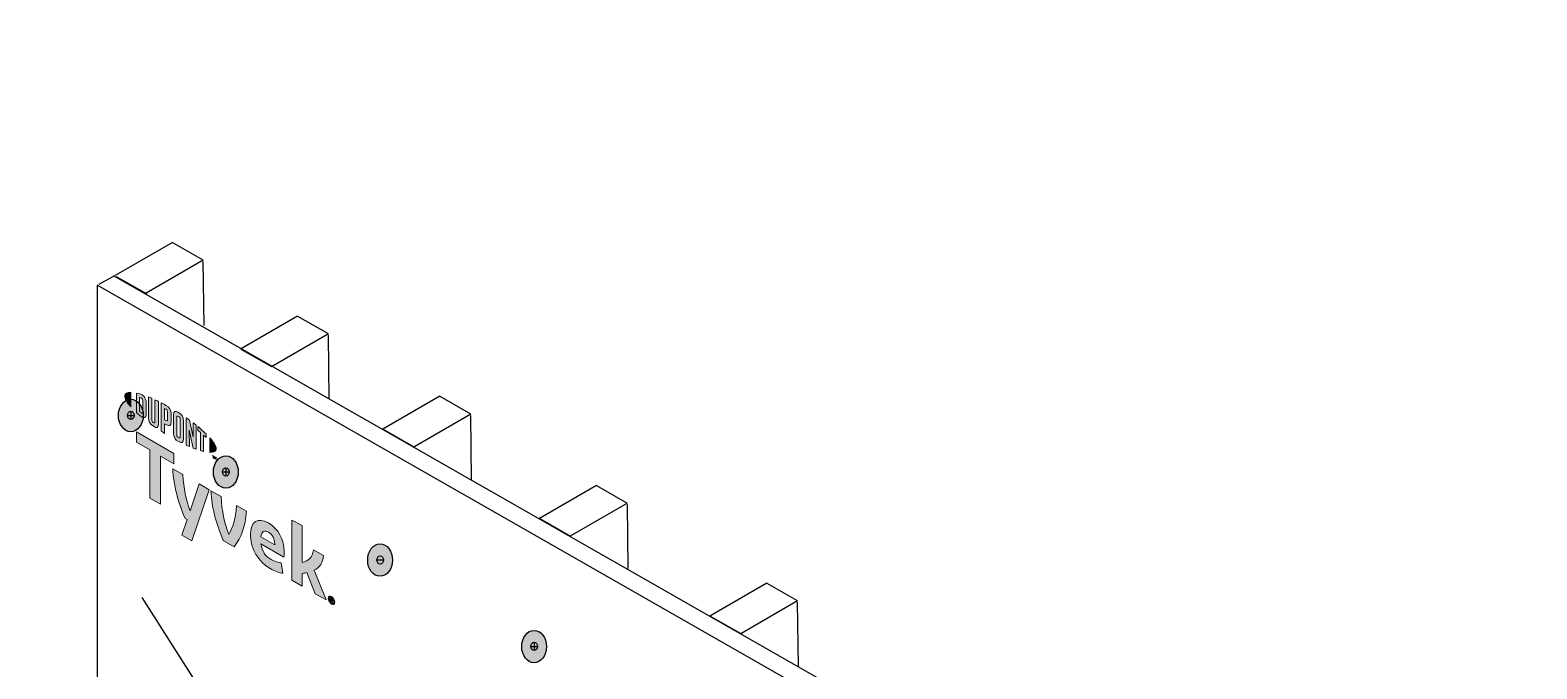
# Model space of a CAD drawing. Header units: inches. Extents: x -17.6 to 82.3, y -15.1 to 23.2.
# Drawn here: x 43.77 to 49.94, y 3.24 to 5.85 of the extents above; entities that cross this region are included whole.
import ezdxf

# ---------------------------------------------------------------- set-up
doc = ezdxf.new("R2010")
doc.units = ezdxf.units.IN
doc.header["$MEASUREMENT"] = 0
for name, color, linetype, lineweight in [('G-ANNO-TTLB', 7, 'Continuous', 0), ('TYVEK', 7, 'Continuous', 0), ('X-REF - TRACED', 7, 'Continuous', 0)]:
    doc.layers.add(name, color=color, linetype=linetype, lineweight=lineweight)

# ---------------------------------------------------------------- blocks, each defined once
blk = doc.blocks.new('Block_175')
at = {"layer": 'X-REF - TRACED', "true_color": 0x848484, "transparency": 33554687}
h = blk.add_hatch(color=252, dxfattribs=at)
h.dxf.hatch_style = 2
edge = h.paths.add_edge_path()
edge.add_spline(control_points=[(44.1551, 4.3554), (44.1551, 4.3444), (44.1644, 4.3288), (44.1806, 4.3105), (44.1806, 4.3105), (44.1806, 4.3706), (44.1806, 4.3706), (44.1644, 4.3712), (44.1551, 4.3663), (44.1551, 4.3554)], knot_values=[0, 0, 0, 0, 1, 1, 1, 2, 2, 2, 3, 3, 3, 3], degree=3, periodic=0)
h = blk.add_hatch(color=252, dxfattribs=at)
h.dxf.hatch_style = 2
edge = h.paths.add_edge_path()
edge.add_spline(control_points=[(44.2294, 4.288), (44.2294, 4.2834), (44.227, 4.2832), (44.2241, 4.2849), (44.2219, 4.2862), (44.2184, 4.2891), (44.2156, 4.2916), (44.2156, 4.2916), (44.2156, 4.349), (44.2156, 4.349), (44.2184, 4.3482), (44.2219, 4.3472), (44.2241, 4.3459), (44.227, 4.3442), (44.2294, 4.3413), (44.2294, 4.3367), (44.2294, 4.3367), (44.2294, 4.288), (44.2294, 4.288)], knot_values=[0, 0, 0, 0, 1, 1, 1, 2, 2, 2, 3, 3, 3, 4, 4, 4, 5, 5, 5, 6, 6, 6, 6], degree=3, periodic=0)
edge = h.paths.add_edge_path()
edge.add_spline(control_points=[(44.226, 4.3598), (44.2215, 4.3624), (44.2149, 4.3647), (44.2031, 4.3673), (44.2031, 4.3673), (44.2031, 4.2878), (44.2031, 4.2878), (44.2135, 4.2781), (44.2215, 4.2714), (44.226, 4.2688), (44.2365, 4.2628), (44.2424, 4.2667), (44.2424, 4.2784), (44.2424, 4.2784), (44.2424, 4.3313), (44.2424, 4.3313), (44.2424, 4.343), (44.2365, 4.3538), (44.226, 4.3598)], knot_values=[0, 0, 0, 0, 1, 1, 1, 2, 2, 2, 3, 3, 3, 4, 4, 4, 5, 5, 5, 6, 6, 6, 6], degree=3, periodic=0)
h = blk.add_hatch(color=252, dxfattribs=at)
h.dxf.hatch_style = 2
edge = h.paths.add_edge_path()
edge.add_spline(control_points=[(44.2788, 4.2501), (44.2788, 4.2455), (44.2774, 4.2434), (44.2724, 4.247), (44.2675, 4.2505), (44.2662, 4.2537), (44.2662, 4.2591), (44.2662, 4.2591), (44.2662, 4.3457), (44.2662, 4.3457), (44.2629, 4.3472), (44.2556, 4.3502), (44.2525, 4.3515), (44.2525, 4.3515), (44.2525, 4.264), (44.2525, 4.264), (44.2525, 4.25), (44.2584, 4.2411), (44.2724, 4.2312), (44.2852, 4.2221), (44.2931, 4.225), (44.2931, 4.2405), (44.2931, 4.2405), (44.2931, 4.333), (44.2931, 4.333), (44.2904, 4.3344), (44.2816, 4.3386), (44.2788, 4.3399), (44.2788, 4.3399), (44.2788, 4.2501), (44.2788, 4.2501)], knot_values=[0, 0, 0, 0, 1, 1, 1, 2, 2, 2, 3, 3, 3, 4, 4, 4, 5, 5, 5, 6, 6, 6, 7, 7, 7, 8, 8, 8, 9, 9, 9, 10, 10, 10, 10], degree=3, periodic=0)
h = blk.add_hatch(color=252, dxfattribs=at)
h.dxf.hatch_style = 2
edge = h.paths.add_edge_path()
edge.add_spline(control_points=[(44.3309, 4.2581), (44.3309, 4.2531), (44.3293, 4.2514), (44.3235, 4.2548), (44.3235, 4.2548), (44.3185, 4.2577), (44.3185, 4.2577), (44.3185, 4.2577), (44.3185, 4.3036), (44.3185, 4.3036), (44.3207, 4.3025), (44.3219, 4.3018), (44.3233, 4.3011), (44.3295, 4.2974), (44.3309, 4.294), (44.3309, 4.2888), (44.3309, 4.2888), (44.3309, 4.2581), (44.3309, 4.2581)], knot_values=[0, 0, 0, 0, 1, 1, 1, 2, 2, 2, 3, 3, 3, 4, 4, 4, 5, 5, 5, 6, 6, 6, 6], degree=3, periodic=0)
edge = h.paths.add_edge_path()
edge.add_spline(control_points=[(44.3241, 4.3168), (44.3216, 4.3183), (44.3126, 4.3231), (44.3042, 4.3274), (44.3042, 4.3274), (44.3042, 4.2109), (44.3042, 4.2109), (44.3071, 4.2091), (44.3145, 4.2043), (44.3185, 4.2019), (44.3185, 4.2019), (44.3185, 4.2415), (44.3185, 4.2415), (44.3185, 4.2415), (44.3241, 4.2382), (44.3241, 4.2382), (44.3391, 4.2297), (44.3453, 4.2338), (44.3453, 4.2486), (44.3453, 4.2486), (44.3453, 4.2829), (44.3453, 4.2829), (44.3453, 4.2974), (44.3383, 4.3087), (44.3241, 4.3168)], knot_values=[0, 0, 0, 0, 1, 1, 1, 2, 2, 2, 3, 3, 3, 4, 4, 4, 5, 5, 5, 6, 6, 6, 7, 7, 7, 8, 8, 8, 8], degree=3, periodic=0)
h = blk.add_hatch(color=252, dxfattribs=at)
h.dxf.hatch_style = 2
edge = h.paths.add_edge_path()
edge.add_spline(control_points=[(44.3819, 4.188), (44.3819, 4.1834), (44.3805, 4.1818), (44.3755, 4.1845), (44.3703, 4.1873), (44.3689, 4.1907), (44.3689, 4.1955), (44.3689, 4.1955), (44.3689, 4.2681), (44.3689, 4.2681), (44.3689, 4.2729), (44.3703, 4.2747), (44.3755, 4.2716), (44.3805, 4.2685), (44.3819, 4.2652), (44.3819, 4.2606), (44.3819, 4.2606), (44.3819, 4.188), (44.3819, 4.188)], knot_values=[0, 0, 0, 0, 1, 1, 1, 2, 2, 2, 3, 3, 3, 4, 4, 4, 5, 5, 5, 6, 6, 6, 6], degree=3, periodic=0)
edge = h.paths.add_edge_path()
edge.add_spline(control_points=[(44.3755, 4.2878), (44.3622, 4.2962), (44.3544, 4.2941), (44.3544, 4.2787), (44.3544, 4.2787), (44.3544, 4.2025), (44.3544, 4.2025), (44.3544, 4.1863), (44.3615, 4.1755), (44.3755, 4.1681), (44.3892, 4.1609), (44.3963, 4.1628), (44.3963, 4.18), (44.3963, 4.18), (44.3963, 4.2527), (44.3963, 4.2527), (44.3963, 4.2692), (44.3898, 4.2787), (44.3755, 4.2878)], knot_values=[0, 0, 0, 0, 1, 1, 1, 2, 2, 2, 3, 3, 3, 4, 4, 4, 5, 5, 5, 6, 6, 6, 6], degree=3, periodic=0)
h = blk.add_hatch(color=252, dxfattribs=at)
h.dxf.hatch_style = 2
edge = h.paths.add_edge_path()
edge.add_spline(control_points=[(44.4359, 4.188), (44.4359, 4.188), (44.4201, 4.2564), (44.4201, 4.2564), (44.4158, 4.2596), (44.4106, 4.2632), (44.4066, 4.266), (44.4066, 4.266), (44.4066, 4.1541), (44.4066, 4.1541), (44.4094, 4.1528), (44.4166, 4.1496), (44.4203, 4.148), (44.4203, 4.148), (44.4192, 4.2145), (44.4192, 4.2145), (44.4192, 4.2145), (44.4359, 4.1415), (44.4359, 4.1415), (44.4395, 4.1401), (44.4447, 4.1382), (44.4481, 4.1369), (44.4481, 4.1369), (44.4481, 4.2352), (44.4481, 4.2352), (44.4446, 4.2381), (44.4381, 4.2431), (44.4349, 4.2454), (44.4349, 4.2454), (44.4359, 4.188), (44.4359, 4.188)], knot_values=[0, 0, 0, 0, 1, 1, 1, 2, 2, 2, 3, 3, 3, 4, 4, 4, 5, 5, 5, 6, 6, 6, 7, 7, 7, 8, 8, 8, 9, 9, 9, 10, 10, 10, 10], degree=3, periodic=0)
h = blk.add_hatch(color=252, dxfattribs=at)
h.dxf.hatch_style = 2
edge = h.paths.add_edge_path()
edge.add_spline(control_points=[(44.4552, 4.2139), (44.4587, 4.2112), (44.4622, 4.2083), (44.4656, 4.2055), (44.4656, 4.2055), (44.4656, 4.1312), (44.4656, 4.1312), (44.4687, 4.1302), (44.4745, 4.1286), (44.4784, 4.1277), (44.4784, 4.1277), (44.4784, 4.1946), (44.4784, 4.1946), (44.4821, 4.1914), (44.4856, 4.1883), (44.4888, 4.1854), (44.4888, 4.1854), (44.4888, 4.1997), (44.4888, 4.1997), (44.4787, 4.2096), (44.4679, 4.2191), (44.4552, 4.2295), (44.4552, 4.2295), (44.4552, 4.2139), (44.4552, 4.2139)], knot_values=[0, 0, 0, 0, 1, 1, 1, 2, 2, 2, 3, 3, 3, 4, 4, 4, 5, 5, 5, 6, 6, 6, 7, 7, 7, 8, 8, 8, 8], degree=3, periodic=0)
h = blk.add_hatch(color=252, dxfattribs=at)
h.dxf.hatch_style = 2
edge = h.paths.add_edge_path()
edge.add_spline(control_points=[(44.5297, 4.1391), (44.5297, 4.1281), (44.5204, 4.1232), (44.5041, 4.1237), (44.5041, 4.1237), (44.5041, 4.1838), (44.5041, 4.1838), (44.5204, 4.1656), (44.5297, 4.15), (44.5297, 4.1391)], knot_values=[0, 0, 0, 0, 1, 1, 1, 2, 2, 2, 3, 3, 3, 3], degree=3, periodic=0)
h = blk.add_hatch(color=252, dxfattribs=at)
h.dxf.hatch_style = 2
edge = h.paths.add_edge_path()
edge.add_spline(control_points=[(44.5221, 4.1074), (44.5221, 4.1074), (44.5237, 4.1065), (44.5237, 4.1065), (44.5237, 4.1065), (44.5259, 4.1011), (44.5259, 4.1011), (44.5259, 4.1011), (44.5282, 4.1039), (44.5282, 4.1039), (44.5282, 4.1039), (44.5297, 4.103), (44.5297, 4.103), (44.5297, 4.103), (44.5297, 4.0943), (44.5297, 4.0943), (44.5297, 4.0943), (44.5283, 4.0951), (44.5283, 4.0951), (44.5283, 4.0951), (44.5283, 4.1013), (44.5283, 4.1013), (44.5283, 4.1013), (44.526, 4.0985), (44.526, 4.0985), (44.526, 4.0985), (44.5258, 4.0986), (44.5258, 4.0986), (44.5258, 4.0986), (44.5235, 4.1041), (44.5235, 4.1041), (44.5235, 4.1041), (44.5235, 4.0979), (44.5235, 4.0979), (44.5235, 4.0979), (44.5221, 4.0987), (44.5221, 4.0987), (44.5221, 4.0987), (44.5221, 4.1074), (44.5221, 4.1074)], knot_values=[0, 0, 0, 0, 1, 1, 1, 2, 2, 2, 3, 3, 3, 4, 4, 4, 5, 5, 5, 6, 6, 6, 7, 7, 7, 8, 8, 8, 9, 9, 9, 10, 10, 10, 11, 11, 11, 12, 12, 12, 13, 13, 13, 13], degree=3, periodic=0)
edge = h.paths.add_edge_path()
edge.add_spline(control_points=[(44.5167, 4.109), (44.5167, 4.109), (44.5144, 4.1103), (44.5144, 4.1103), (44.5144, 4.1103), (44.5144, 4.1118), (44.5144, 4.1118), (44.5144, 4.1118), (44.5205, 4.1083), (44.5205, 4.1083), (44.5205, 4.1083), (44.5205, 4.1068), (44.5205, 4.1068), (44.5205, 4.1068), (44.5182, 4.1081), (44.5182, 4.1081), (44.5182, 4.1081), (44.5182, 4.101), (44.5182, 4.101), (44.5182, 4.101), (44.5167, 4.1018), (44.5167, 4.1018), (44.5167, 4.1018), (44.5167, 4.109), (44.5167, 4.109)], knot_values=[0, 0, 0, 0, 1, 1, 1, 2, 2, 2, 3, 3, 3, 4, 4, 4, 5, 5, 5, 6, 6, 6, 7, 7, 7, 8, 8, 8, 8], degree=3, periodic=0)
at = {"layer": 'X-REF - TRACED'}
for points, knots in [([(44.1551, 4.3554), (44.1551, 4.3444), (44.1644, 4.3288), (44.1806, 4.3105), (44.1806, 4.3105), (44.1806, 4.3706), (44.1806, 4.3706), (44.1644, 4.3712), (44.1551, 4.3663), (44.1551, 4.3554)], [0, 0, 0, 0, 1, 1, 1, 2, 2, 2, 3, 3, 3, 3]), ([(44.226, 4.3598), (44.2215, 4.3624), (44.2149, 4.3647), (44.2031, 4.3673), (44.2031, 4.3673), (44.2031, 4.2878), (44.2031, 4.2878), (44.2135, 4.2781), (44.2215, 4.2714), (44.226, 4.2688), (44.2365, 4.2628), (44.2424, 4.2667), (44.2424, 4.2784), (44.2424, 4.2784), (44.2424, 4.3313), (44.2424, 4.3313), (44.2424, 4.343), (44.2365, 4.3538), (44.226, 4.3598)], [0, 0, 0, 0, 1, 1, 1, 2, 2, 2, 3, 3, 3, 4, 4, 4, 5, 5, 5, 6, 6, 6, 6]), ([(44.2294, 4.288), (44.2294, 4.2834), (44.227, 4.2832), (44.2241, 4.2849), (44.2219, 4.2862), (44.2184, 4.2891), (44.2156, 4.2916), (44.2156, 4.2916), (44.2156, 4.349), (44.2156, 4.349), (44.2184, 4.3482), (44.2219, 4.3472), (44.2241, 4.3459), (44.227, 4.3442), (44.2294, 4.3413), (44.2294, 4.3367), (44.2294, 4.3367), (44.2294, 4.288), (44.2294, 4.288)], [0, 0, 0, 0, 1, 1, 1, 2, 2, 2, 3, 3, 3, 4, 4, 4, 5, 5, 5, 6, 6, 6, 6]), ([(44.2788, 4.2501), (44.2788, 4.2455), (44.2774, 4.2434), (44.2724, 4.247), (44.2675, 4.2505), (44.2662, 4.2537), (44.2662, 4.2591), (44.2662, 4.2591), (44.2662, 4.3457), (44.2662, 4.3457), (44.2629, 4.3472), (44.2556, 4.3502), (44.2525, 4.3515), (44.2525, 4.3515), (44.2525, 4.264), (44.2525, 4.264), (44.2525, 4.25), (44.2584, 4.2411), (44.2724, 4.2312), (44.2852, 4.2221), (44.2931, 4.225), (44.2931, 4.2405), (44.2931, 4.2405), (44.2931, 4.333), (44.2931, 4.333), (44.2904, 4.3344), (44.2816, 4.3386), (44.2788, 4.3399), (44.2788, 4.3399), (44.2788, 4.2501), (44.2788, 4.2501)], [0, 0, 0, 0, 1, 1, 1, 2, 2, 2, 3, 3, 3, 4, 4, 4, 5, 5, 5, 6, 6, 6, 7, 7, 7, 8, 8, 8, 9, 9, 9, 10, 10, 10, 10]), ([(44.3241, 4.3168), (44.3216, 4.3183), (44.3126, 4.3231), (44.3042, 4.3274), (44.3042, 4.3274), (44.3042, 4.2109), (44.3042, 4.2109), (44.3071, 4.2091), (44.3145, 4.2043), (44.3185, 4.2019), (44.3185, 4.2019), (44.3185, 4.2415), (44.3185, 4.2415), (44.3185, 4.2415), (44.3241, 4.2382), (44.3241, 4.2382), (44.3391, 4.2297), (44.3453, 4.2338), (44.3453, 4.2486), (44.3453, 4.2486), (44.3453, 4.2829), (44.3453, 4.2829), (44.3453, 4.2974), (44.3383, 4.3087), (44.3241, 4.3168)], [0, 0, 0, 0, 1, 1, 1, 2, 2, 2, 3, 3, 3, 4, 4, 4, 5, 5, 5, 6, 6, 6, 7, 7, 7, 8, 8, 8, 8]), ([(44.3309, 4.2581), (44.3309, 4.2531), (44.3293, 4.2514), (44.3235, 4.2548), (44.3235, 4.2548), (44.3185, 4.2577), (44.3185, 4.2577), (44.3185, 4.2577), (44.3185, 4.3036), (44.3185, 4.3036), (44.3207, 4.3025), (44.3219, 4.3018), (44.3233, 4.3011), (44.3295, 4.2974), (44.3309, 4.294), (44.3309, 4.2888), (44.3309, 4.2888), (44.3309, 4.2581), (44.3309, 4.2581)], [0, 0, 0, 0, 1, 1, 1, 2, 2, 2, 3, 3, 3, 4, 4, 4, 5, 5, 5, 6, 6, 6, 6]), ([(44.3755, 4.2878), (44.3622, 4.2962), (44.3544, 4.2941), (44.3544, 4.2787), (44.3544, 4.2787), (44.3544, 4.2025), (44.3544, 4.2025), (44.3544, 4.1863), (44.3615, 4.1755), (44.3755, 4.1681), (44.3892, 4.1609), (44.3963, 4.1628), (44.3963, 4.18), (44.3963, 4.18), (44.3963, 4.2527), (44.3963, 4.2527), (44.3963, 4.2692), (44.3898, 4.2787), (44.3755, 4.2878)], [0, 0, 0, 0, 1, 1, 1, 2, 2, 2, 3, 3, 3, 4, 4, 4, 5, 5, 5, 6, 6, 6, 6]), ([(44.3819, 4.188), (44.3819, 4.1834), (44.3805, 4.1818), (44.3755, 4.1845), (44.3703, 4.1873), (44.3689, 4.1907), (44.3689, 4.1955), (44.3689, 4.1955), (44.3689, 4.2681), (44.3689, 4.2681), (44.3689, 4.2729), (44.3703, 4.2747), (44.3755, 4.2716), (44.3805, 4.2685), (44.3819, 4.2652), (44.3819, 4.2606), (44.3819, 4.2606), (44.3819, 4.188), (44.3819, 4.188)], [0, 0, 0, 0, 1, 1, 1, 2, 2, 2, 3, 3, 3, 4, 4, 4, 5, 5, 5, 6, 6, 6, 6]), ([(44.4359, 4.188), (44.4359, 4.188), (44.4201, 4.2564), (44.4201, 4.2564), (44.4158, 4.2596), (44.4106, 4.2632), (44.4066, 4.266), (44.4066, 4.266), (44.4066, 4.1541), (44.4066, 4.1541), (44.4094, 4.1528), (44.4166, 4.1496), (44.4203, 4.148), (44.4203, 4.148), (44.4192, 4.2145), (44.4192, 4.2145), (44.4192, 4.2145), (44.4359, 4.1415), (44.4359, 4.1415), (44.4395, 4.1401), (44.4447, 4.1382), (44.4481, 4.1369), (44.4481, 4.1369), (44.4481, 4.2352), (44.4481, 4.2352), (44.4446, 4.2381), (44.4381, 4.2431), (44.4349, 4.2454), (44.4349, 4.2454), (44.4359, 4.188), (44.4359, 4.188)], [0, 0, 0, 0, 1, 1, 1, 2, 2, 2, 3, 3, 3, 4, 4, 4, 5, 5, 5, 6, 6, 6, 7, 7, 7, 8, 8, 8, 9, 9, 9, 10, 10, 10, 10]), ([(44.4552, 4.2139), (44.4587, 4.2112), (44.4622, 4.2083), (44.4656, 4.2055), (44.4656, 4.2055), (44.4656, 4.1312), (44.4656, 4.1312), (44.4687, 4.1302), (44.4745, 4.1286), (44.4784, 4.1277), (44.4784, 4.1277), (44.4784, 4.1946), (44.4784, 4.1946), (44.4821, 4.1914), (44.4856, 4.1883), (44.4888, 4.1854), (44.4888, 4.1854), (44.4888, 4.1997), (44.4888, 4.1997), (44.4787, 4.2096), (44.4679, 4.2191), (44.4552, 4.2295), (44.4552, 4.2295), (44.4552, 4.2139), (44.4552, 4.2139)], [0, 0, 0, 0, 1, 1, 1, 2, 2, 2, 3, 3, 3, 4, 4, 4, 5, 5, 5, 6, 6, 6, 7, 7, 7, 8, 8, 8, 8]), ([(44.5297, 4.1391), (44.5297, 4.1281), (44.5204, 4.1232), (44.5041, 4.1237), (44.5041, 4.1237), (44.5041, 4.1838), (44.5041, 4.1838), (44.5204, 4.1656), (44.5297, 4.15), (44.5297, 4.1391)], [0, 0, 0, 0, 1, 1, 1, 2, 2, 2, 3, 3, 3, 3]), ([(44.5167, 4.109), (44.5167, 4.109), (44.5144, 4.1103), (44.5144, 4.1103), (44.5144, 4.1103), (44.5144, 4.1118), (44.5144, 4.1118), (44.5144, 4.1118), (44.5205, 4.1083), (44.5205, 4.1083), (44.5205, 4.1083), (44.5205, 4.1068), (44.5205, 4.1068), (44.5205, 4.1068), (44.5182, 4.1081), (44.5182, 4.1081), (44.5182, 4.1081), (44.5182, 4.101), (44.5182, 4.101), (44.5182, 4.101), (44.5167, 4.1018), (44.5167, 4.1018), (44.5167, 4.1018), (44.5167, 4.109), (44.5167, 4.109)], [0, 0, 0, 0, 1, 1, 1, 2, 2, 2, 3, 3, 3, 4, 4, 4, 5, 5, 5, 6, 6, 6, 7, 7, 7, 8, 8, 8, 8]), ([(44.5221, 4.1074), (44.5221, 4.1074), (44.5237, 4.1065), (44.5237, 4.1065), (44.5237, 4.1065), (44.5259, 4.1011), (44.5259, 4.1011), (44.5259, 4.1011), (44.5282, 4.1039), (44.5282, 4.1039), (44.5282, 4.1039), (44.5297, 4.103), (44.5297, 4.103), (44.5297, 4.103), (44.5297, 4.0943), (44.5297, 4.0943), (44.5297, 4.0943), (44.5283, 4.0951), (44.5283, 4.0951), (44.5283, 4.0951), (44.5283, 4.1013), (44.5283, 4.1013), (44.5283, 4.1013), (44.526, 4.0985), (44.526, 4.0985), (44.526, 4.0985), (44.5258, 4.0986), (44.5258, 4.0986), (44.5258, 4.0986), (44.5235, 4.1041), (44.5235, 4.1041), (44.5235, 4.1041), (44.5235, 4.0979), (44.5235, 4.0979), (44.5235, 4.0979), (44.5221, 4.0987), (44.5221, 4.0987), (44.5221, 4.0987), (44.5221, 4.1074), (44.5221, 4.1074)], [0, 0, 0, 0, 1, 1, 1, 2, 2, 2, 3, 3, 3, 4, 4, 4, 5, 5, 5, 6, 6, 6, 7, 7, 7, 8, 8, 8, 9, 9, 9, 10, 10, 10, 11, 11, 11, 12, 12, 12, 13, 13, 13, 13])]:
    blk.add_open_spline(points, degree=3, knots=knots, dxfattribs=at)
blk = doc.blocks.new('Block_179')
at = {"layer": 'X-REF - TRACED', "true_color": 0x848484, "transparency": 33554687}
h = blk.add_hatch(color=252, dxfattribs=at)
h.dxf.hatch_style = 2
h.paths.add_polyline_path([(44.3569, 4.1189), (44.2031, 4.2077), (44.2031, 4.1659), (44.2586, 4.1339), (44.2586, 3.936), (44.3014, 3.9113), (44.3014, 4.1092), (44.3569, 4.0771)])
h = blk.add_hatch(color=252, dxfattribs=at)
h.dxf.hatch_style = 2
edge = h.paths.add_edge_path()
edge.add_spline(control_points=[(44.6125, 3.9066), (44.6098, 3.8496), (44.5985, 3.8165), (44.5809, 3.788), (44.5639, 3.8365), (44.5528, 3.8826), (44.5495, 3.943), (44.5495, 3.943), (44.508, 3.967), (44.508, 3.967), (44.5125, 3.8956), (44.5259, 3.8436), (44.5582, 3.7631), (44.5582, 3.7631), (44.6039, 3.7367), (44.6039, 3.7367), (44.6349, 3.7807), (44.6478, 3.8175), (44.6537, 3.8828), (44.6537, 3.8828), (44.6125, 3.9066), (44.6125, 3.9066)], knot_values=[0, 0, 0, 0, 1, 1, 1, 2, 2, 2, 3, 3, 3, 4, 4, 4, 5, 5, 5, 6, 6, 6, 7, 7, 7, 7], degree=3, periodic=0)
h = blk.add_hatch(color=252, dxfattribs=at)
h.dxf.hatch_style = 2
edge = h.paths.add_edge_path()
edge.add_spline(control_points=[(44.7126, 3.778), (44.7126, 3.778), (44.7693, 3.7452), (44.7693, 3.7452), (44.7693, 3.7452), (44.7693, 3.7494), (44.7693, 3.7494), (44.7693, 3.7685), (44.7603, 3.7877), (44.7439, 3.7972), (44.7266, 3.8072), (44.7152, 3.7997), (44.7126, 3.778)], knot_values=[0, 0, 0, 0, 1, 1, 1, 2, 2, 2, 3, 3, 3, 4, 4, 4, 4], degree=3, periodic=0)
edge = h.paths.add_edge_path()
edge.add_spline(control_points=[(44.803, 3.6292), (44.7899, 3.63), (44.7705, 3.6364), (44.7508, 3.6478), (44.7027, 3.6755), (44.6699, 3.7294), (44.6699, 3.7862), (44.6699, 3.8407), (44.7, 3.8602), (44.7439, 3.8349), (44.783, 3.8123), (44.8087, 3.7656), (44.8087, 3.7198), (44.8087, 3.7095), (44.8081, 3.7009), (44.8075, 3.6944), (44.8075, 3.6944), (44.7132, 3.7489), (44.7132, 3.7489), (44.717, 3.7193), (44.7311, 3.6989), (44.755, 3.6851), (44.7696, 3.6766), (44.7836, 3.6723), (44.7965, 3.671), (44.7965, 3.671), (44.803, 3.6292), (44.803, 3.6292)], knot_values=[0, 0, 0, 0, 1, 1, 1, 2, 2, 2, 3, 3, 3, 4, 4, 4, 5, 5, 5, 6, 6, 6, 7, 7, 7, 8, 8, 8, 9, 9, 9, 9], degree=3, periodic=0)
h = blk.add_hatch(color=252, dxfattribs=at)
h.dxf.hatch_style = 2
edge = h.paths.add_edge_path()
edge.add_spline(control_points=[(44.9309, 3.6414), (44.9309, 3.6414), (44.9804, 3.5193), (44.9804, 3.5193), (44.9804, 3.5193), (44.9356, 3.5451), (44.9356, 3.5451), (44.9356, 3.5451), (44.9013, 3.6317), (44.9013, 3.6317), (44.895, 3.6302), (44.8884, 3.6289), (44.8813, 3.6279), (44.8813, 3.6279), (44.8813, 3.5765), (44.8813, 3.5765), (44.8813, 3.5765), (44.8401, 3.6003), (44.8401, 3.6003), (44.8401, 3.6003), (44.8401, 3.8458), (44.8401, 3.8458), (44.8401, 3.8458), (44.8813, 3.8244), (44.8813, 3.8244), (44.8813, 3.8244), (44.8813, 3.6734), (44.8813, 3.6734), (44.9093, 3.6781), (44.9231, 3.6941), (44.9279, 3.7246), (44.9279, 3.7246), (44.9688, 3.7009), (44.9688, 3.7009), (44.9679, 3.672), (44.9547, 3.6532), (44.9309, 3.6414)], knot_values=[0, 0, 0, 0, 1, 1, 1, 2, 2, 2, 3, 3, 3, 4, 4, 4, 5, 5, 5, 6, 6, 6, 7, 7, 7, 8, 8, 8, 9, 9, 9, 10, 10, 10, 11, 11, 11, 12, 12, 12, 12], degree=3, periodic=0)
at = {"layer": 'X-REF - TRACED'}
blk.add_lwpolyline([(44.3569, 4.1189), (44.2031, 4.2077), (44.2031, 4.1659), (44.2586, 4.1339), (44.2586, 3.936), (44.3014, 3.9113), (44.3014, 4.1092), (44.3569, 4.0771)], close=True, dxfattribs=at)
for points, knots in [([(44.6125, 3.9066), (44.6098, 3.8496), (44.5985, 3.8165), (44.5809, 3.788), (44.5639, 3.8365), (44.5528, 3.8826), (44.5495, 3.943), (44.5495, 3.943), (44.508, 3.967), (44.508, 3.967), (44.5125, 3.8956), (44.5259, 3.8436), (44.5582, 3.7631), (44.5582, 3.7631), (44.6039, 3.7367), (44.6039, 3.7367), (44.6349, 3.7807), (44.6478, 3.8175), (44.6537, 3.8828), (44.6537, 3.8828), (44.6125, 3.9066), (44.6125, 3.9066)], [0, 0, 0, 0, 1, 1, 1, 2, 2, 2, 3, 3, 3, 4, 4, 4, 5, 5, 5, 6, 6, 6, 7, 7, 7, 7]), ([(44.803, 3.6292), (44.7899, 3.63), (44.7705, 3.6364), (44.7508, 3.6478), (44.7027, 3.6755), (44.6699, 3.7294), (44.6699, 3.7862), (44.6699, 3.8407), (44.7, 3.8602), (44.7439, 3.8349), (44.783, 3.8123), (44.8087, 3.7656), (44.8087, 3.7198), (44.8087, 3.7095), (44.8081, 3.7009), (44.8075, 3.6944), (44.8075, 3.6944), (44.7132, 3.7489), (44.7132, 3.7489), (44.717, 3.7193), (44.7311, 3.6989), (44.755, 3.6851), (44.7696, 3.6766), (44.7836, 3.6723), (44.7965, 3.671), (44.7965, 3.671), (44.803, 3.6292), (44.803, 3.6292)], [0, 0, 0, 0, 1, 1, 1, 2, 2, 2, 3, 3, 3, 4, 4, 4, 5, 5, 5, 6, 6, 6, 7, 7, 7, 8, 8, 8, 9, 9, 9, 9]), ([(44.9309, 3.6414), (44.9309, 3.6414), (44.9804, 3.5193), (44.9804, 3.5193), (44.9804, 3.5193), (44.9356, 3.5451), (44.9356, 3.5451), (44.9356, 3.5451), (44.9013, 3.6317), (44.9013, 3.6317), (44.895, 3.6302), (44.8884, 3.6289), (44.8813, 3.6279), (44.8813, 3.6279), (44.8813, 3.5765), (44.8813, 3.5765), (44.8813, 3.5765), (44.8401, 3.6003), (44.8401, 3.6003), (44.8401, 3.6003), (44.8401, 3.8458), (44.8401, 3.8458), (44.8401, 3.8458), (44.8813, 3.8244), (44.8813, 3.8244), (44.8813, 3.8244), (44.8813, 3.6734), (44.8813, 3.6734), (44.9093, 3.6781), (44.9231, 3.6941), (44.9279, 3.7246), (44.9279, 3.7246), (44.9688, 3.7009), (44.9688, 3.7009), (44.9679, 3.672), (44.9547, 3.6532), (44.9309, 3.6414)], [0, 0, 0, 0, 1, 1, 1, 2, 2, 2, 3, 3, 3, 4, 4, 4, 5, 5, 5, 6, 6, 6, 7, 7, 7, 8, 8, 8, 9, 9, 9, 10, 10, 10, 11, 11, 11, 12, 12, 12, 12]), ([(44.7126, 3.778), (44.7126, 3.778), (44.7693, 3.7452), (44.7693, 3.7452), (44.7693, 3.7452), (44.7693, 3.7494), (44.7693, 3.7494), (44.7693, 3.7685), (44.7603, 3.7877), (44.7439, 3.7972), (44.7266, 3.8072), (44.7152, 3.7997), (44.7126, 3.778)], [0, 0, 0, 0, 1, 1, 1, 2, 2, 2, 3, 3, 3, 4, 4, 4, 4])]:
    blk.add_open_spline(points, degree=3, knots=knots, dxfattribs=at)
blk = doc.blocks.new('Block_178')
at = {"layer": 'X-REF - TRACED', "true_color": 0x848484, "transparency": 33554687}
h = blk.add_hatch(color=252, dxfattribs=at)
h.dxf.hatch_style = 2
edge = h.paths.add_edge_path()
edge.add_spline(control_points=[(44.4595, 3.995), (44.4595, 3.995), (44.4225, 3.8847), (44.4225, 3.8847), (44.4068, 3.9308), (44.3965, 3.9754), (44.3934, 4.0331), (44.3934, 4.0331), (44.3519, 4.0571), (44.3519, 4.0571), (44.3564, 3.9857), (44.3698, 3.9338), (44.4021, 3.8532), (44.4021, 3.8532), (44.4104, 3.8484), (44.4104, 3.8484), (44.4104, 3.8484), (44.3892, 3.7854), (44.3892, 3.7854), (44.3892, 3.7854), (44.4304, 3.7616), (44.4304, 3.7616), (44.4304, 3.7616), (44.5007, 3.9712), (44.5007, 3.9712), (44.5007, 3.9712), (44.4595, 3.995), (44.4595, 3.995)], knot_values=[0, 0, 0, 0, 1, 1, 1, 2, 2, 2, 3, 3, 3, 4, 4, 4, 5, 5, 5, 6, 6, 6, 7, 7, 7, 8, 8, 8, 9, 9, 9, 9], degree=3, periodic=0)
at = {"layer": 'X-REF - TRACED'}
blk.add_open_spline([(44.4595, 3.995), (44.4595, 3.995), (44.4225, 3.8847), (44.4225, 3.8847), (44.4068, 3.9308), (44.3965, 3.9754), (44.3934, 4.0331), (44.3934, 4.0331), (44.3519, 4.0571), (44.3519, 4.0571), (44.3564, 3.9857), (44.3698, 3.9338), (44.4021, 3.8532), (44.4021, 3.8532), (44.4104, 3.8484), (44.4104, 3.8484), (44.4104, 3.8484), (44.3892, 3.7854), (44.3892, 3.7854), (44.3892, 3.7854), (44.4304, 3.7616), (44.4304, 3.7616), (44.4304, 3.7616), (44.5007, 3.9712), (44.5007, 3.9712), (44.5007, 3.9712), (44.4595, 3.995), (44.4595, 3.995)], degree=3, knots=[0, 0, 0, 0, 1, 1, 1, 2, 2, 2, 3, 3, 3, 4, 4, 4, 5, 5, 5, 6, 6, 6, 7, 7, 7, 8, 8, 8, 9, 9, 9, 9], dxfattribs=at)
blk.add_blockref('Block_179', (0, 0), dxfattribs=at)
blk = doc.blocks.new('Block_180')
at = {"layer": 'X-REF - TRACED', "true_color": 0x848484, "transparency": 33554687}
h = blk.add_hatch(color=252, dxfattribs=at)
h.dxf.hatch_style = 2
edge = h.paths.add_edge_path()
edge.add_spline(control_points=[(45.0002, 3.524), (45.0002, 3.524), (45.0002, 3.5195), (45.0002, 3.5195), (45.0002, 3.5195), (45.0019, 3.5185), (45.0019, 3.5185), (45.0036, 3.5176), (45.0044, 3.5176), (45.0044, 3.5193), (45.0044, 3.521), (45.0036, 3.5221), (45.0019, 3.523), (45.0019, 3.523), (45.0002, 3.524), (45.0002, 3.524)], knot_values=[0, 0, 0, 0, 1, 1, 1, 2, 2, 2, 3, 3, 3, 4, 4, 4, 5, 5, 5, 5], degree=3, periodic=0)
edge = h.paths.add_edge_path()
edge.add_spline(control_points=[(44.9973, 3.5286), (44.9973, 3.5286), (45.0019, 3.5259), (45.0019, 3.5259), (45.0055, 3.5238), (45.0073, 3.5208), (45.0073, 3.5177), (45.0073, 3.5155), (45.0064, 3.5144), (45.0047, 3.5147), (45.0055, 3.5122), (45.0067, 3.5096), (45.0082, 3.5067), (45.0082, 3.5067), (45.0047, 3.5088), (45.0047, 3.5088), (45.0034, 3.5113), (45.0025, 3.5136), (45.0017, 3.5159), (45.0017, 3.5159), (45.0002, 3.5167), (45.0002, 3.5167), (45.0002, 3.5167), (45.0002, 3.5114), (45.0002, 3.5114), (45.0002, 3.5114), (44.9973, 3.5131), (44.9973, 3.5131), (44.9973, 3.5131), (44.9973, 3.5286), (44.9973, 3.5286)], knot_values=[0, 0, 0, 0, 1, 1, 1, 2, 2, 2, 3, 3, 3, 4, 4, 4, 5, 5, 5, 6, 6, 6, 7, 7, 7, 8, 8, 8, 9, 9, 9, 10, 10, 10, 10], degree=3, periodic=0)
edge = h.paths.add_edge_path()
edge.add_spline(control_points=[(45.0021, 3.5298), (44.9956, 3.5335), (44.9919, 3.5314), (44.9919, 3.5236), (44.9919, 3.5159), (44.9956, 3.5095), (45.0021, 3.5057), (45.0085, 3.502), (45.0123, 3.5041), (45.0123, 3.5119), (45.0123, 3.5196), (45.0085, 3.526), (45.0021, 3.5298)], knot_values=[0, 0, 0, 0, 1, 1, 1, 2, 2, 2, 3, 3, 3, 4, 4, 4, 4], degree=3, periodic=0)
edge = h.paths.add_edge_path()
edge.add_spline(control_points=[(45.0021, 3.5329), (45.0101, 3.5282), (45.0154, 3.5193), (45.0154, 3.5101), (45.0154, 3.5008), (45.01, 3.4981), (45.0021, 3.5027), (44.994, 3.5074), (44.9888, 3.5162), (44.9888, 3.5254), (44.9888, 3.5347), (44.994, 3.5375), (45.0021, 3.5329)], knot_values=[0, 0, 0, 0, 1, 1, 1, 2, 2, 2, 3, 3, 3, 4, 4, 4, 4], degree=3, periodic=0)
at = {"layer": 'X-REF - TRACED'}
for points, knots in [([(45.0021, 3.5329), (45.0101, 3.5282), (45.0154, 3.5193), (45.0154, 3.5101), (45.0154, 3.5008), (45.01, 3.4981), (45.0021, 3.5027), (44.994, 3.5074), (44.9888, 3.5162), (44.9888, 3.5254), (44.9888, 3.5347), (44.994, 3.5375), (45.0021, 3.5329)], [0, 0, 0, 0, 1, 1, 1, 2, 2, 2, 3, 3, 3, 4, 4, 4, 4]), ([(45.0021, 3.5298), (44.9956, 3.5335), (44.9919, 3.5314), (44.9919, 3.5236), (44.9919, 3.5159), (44.9956, 3.5095), (45.0021, 3.5057), (45.0085, 3.502), (45.0123, 3.5041), (45.0123, 3.5119), (45.0123, 3.5196), (45.0085, 3.526), (45.0021, 3.5298)], [0, 0, 0, 0, 1, 1, 1, 2, 2, 2, 3, 3, 3, 4, 4, 4, 4]), ([(44.9973, 3.5286), (44.9973, 3.5286), (45.0019, 3.5259), (45.0019, 3.5259), (45.0055, 3.5238), (45.0073, 3.5208), (45.0073, 3.5177), (45.0073, 3.5155), (45.0064, 3.5144), (45.0047, 3.5147), (45.0055, 3.5122), (45.0067, 3.5096), (45.0082, 3.5067), (45.0082, 3.5067), (45.0047, 3.5088), (45.0047, 3.5088), (45.0034, 3.5113), (45.0025, 3.5136), (45.0017, 3.5159), (45.0017, 3.5159), (45.0002, 3.5167), (45.0002, 3.5167), (45.0002, 3.5167), (45.0002, 3.5114), (45.0002, 3.5114), (45.0002, 3.5114), (44.9973, 3.5131), (44.9973, 3.5131), (44.9973, 3.5131), (44.9973, 3.5286), (44.9973, 3.5286)], [0, 0, 0, 0, 1, 1, 1, 2, 2, 2, 3, 3, 3, 4, 4, 4, 5, 5, 5, 6, 6, 6, 7, 7, 7, 8, 8, 8, 9, 9, 9, 10, 10, 10, 10]), ([(45.0002, 3.524), (45.0002, 3.524), (45.0002, 3.5195), (45.0002, 3.5195), (45.0002, 3.5195), (45.0019, 3.5185), (45.0019, 3.5185), (45.0036, 3.5176), (45.0044, 3.5176), (45.0044, 3.5193), (45.0044, 3.521), (45.0036, 3.5221), (45.0019, 3.523), (45.0019, 3.523), (45.0002, 3.524), (45.0002, 3.524)], [0, 0, 0, 0, 1, 1, 1, 2, 2, 2, 3, 3, 3, 4, 4, 4, 5, 5, 5, 5])]:
    blk.add_open_spline(points, degree=3, knots=knots, dxfattribs=at)
blk = doc.blocks.new('Block_177')
at = {"layer": 'X-REF - TRACED'}
for name in ['Block_178', 'Block_180']:
    blk.add_blockref(name, (0, 0), dxfattribs=at)
blk = doc.blocks.new('Block_176')
at = {"layer": 'X-REF - TRACED'}
blk.add_blockref('Block_177', (0, 0), dxfattribs=at)
blk = doc.blocks.new('Block_174')
at = {"layer": 'X-REF - TRACED'}
for name in ['Block_175', 'Block_176']:
    blk.add_blockref(name, (0, 0), dxfattribs=at)

msp = doc.modelspace()

# ---------------------------------------------------------------- hatches: boundary and pattern name
at = {"layer": 'G-ANNO-TTLB', "true_color": 0xff00ff, "transparency": 33554687}
h = msp.add_hatch(color=6, dxfattribs=at)
edge = h.paths.add_edge_path()
edge.add_spline(control_points=[(77.902, -11.061), (77.902, -11.061), (37.2143, -11.061), (37.2143, -11.061), (37.2143, -11.061), (37.2143, 23.064), (37.2143, 23.064), (37.2143, 23.064), (77.902, 23.064), (77.902, 23.064), (77.902, 23.064), (77.902, -11.061), (77.902, -11.061)], knot_values=[0, 0, 0, 0, 1, 1, 1, 2, 2, 2, 3, 3, 3, 4, 4, 4, 4], degree=3, periodic=0)
edge = h.paths.add_edge_path()
edge.add_spline(control_points=[(37.3393, 22.939), (37.3393, 22.939), (37.3393, -10.936), (37.3393, -10.936), (37.3393, -10.936), (77.777, -10.936), (77.777, -10.936), (77.777, -10.936), (77.777, 22.939), (77.777, 22.939), (77.777, 22.939), (37.3393, 22.939), (37.3393, 22.939)], knot_values=[0, 0, 0, 0, 1, 1, 1, 2, 2, 2, 3, 3, 3, 4, 4, 4, 4], degree=3, periodic=0)
edge.add_line((37.3393, 22.939), (37.3393, 22.939))
at = {"layer": 'TYVEK', "true_color": 0x003b71, "transparency": 33554687}
h = msp.add_hatch(color=156, dxfattribs=at)
h.dxf.hatch_style = 2
edge = h.paths.add_edge_path()
edge.add_ellipse((44.1801, 4.2751), major_axis=(0, 0.0664), ratio=0.766948, start_angle=0, end_angle=360)
h = msp.add_hatch(color=156, dxfattribs=at)
h.dxf.hatch_style = 2
edge = h.paths.add_edge_path()
edge.add_ellipse((44.5693, 4.0436), major_axis=(0, 0.0664), ratio=0.766948, start_angle=0, end_angle=360)
h = msp.add_hatch(color=156, dxfattribs=at)
h.dxf.hatch_style = 2
edge = h.paths.add_edge_path()
edge.add_ellipse((45.2012, 3.6827), major_axis=(0, 0.0664), ratio=0.766948, start_angle=0, end_angle=360)
h = msp.add_hatch(color=156, dxfattribs=at)
h.dxf.hatch_style = 2
edge = h.paths.add_edge_path()
edge.add_ellipse((45.8321, 3.3284), major_axis=(0, 0.0664), ratio=0.766948, start_angle=0, end_angle=360)

# ---------------------------------------------------------------- linework, layer by layer
at = {"layer": 'G-ANNO-TTLB'}
for points in [[(77.902, -11.061), (77.902, -11.061), (37.2143, -11.061), (37.2143, -11.061), (37.2143, -11.061), (37.2143, 23.064), (37.2143, 23.064), (37.2143, 23.064), (77.902, 23.064), (77.902, 23.064), (77.902, 23.064), (77.902, -11.061), (77.902, -11.061)], [(37.3393, 22.939), (37.3393, 22.939), (37.3393, -10.936), (37.3393, -10.936), (37.3393, -10.936), (77.777, -10.936), (77.777, -10.936), (77.777, -10.936), (77.777, 22.939), (77.777, 22.939), (77.777, 22.939), (37.3393, 22.939), (37.3393, 22.939)]]:
    msp.add_open_spline(points, degree=3, knots=[0, 0, 0, 0, 1, 1, 1, 2, 2, 2, 3, 3, 3, 4, 4, 4, 4], dxfattribs=at)
at = {"layer": 'TYVEK', "color": 18, "lineweight": 25, "true_color": 0x000000}
for p, q in [((44.3503, 4.9841), (44.1165, 4.8491)), ((44.3503, 4.9844), (44.4753, 4.9127)), ((44.2433, 4.7777), (44.4766, 4.9127)), ((44.4753, 4.9062), (44.4788, 4.6438)), ((44.1201, 4.8452), (44.2451, 4.7736)), ((44.0418, 4.8089), (44.0418, -1.0555)), ((47.775, 2.6772), (44.0418, 4.8089)), ((44.8633, 4.6823), (44.6295, 4.5474)), ((44.8633, 4.6826), (44.9883, 4.611)), ((44.7563, 4.476), (44.9895, 4.611)), ((44.9883, 4.6045), (44.9918, 4.3421)), ((44.6313, 4.5474), (44.7563, 4.4757)), ((45.4462, 4.3538), (45.2124, 4.2188)), ((45.4462, 4.354), (45.5712, 4.2824)), ((45.3391, 4.1474), (45.5724, 4.2824)), ((45.5712, 4.2759), (45.5747, 4.0135)), ((45.2142, 4.2188), (45.3391, 4.1471)), ((46.0876, 3.9878), (45.8538, 3.8528)), ((46.0876, 3.9881), (46.2125, 3.9164)), ((45.9805, 3.7815), (46.2138, 3.9164)), ((46.2125, 3.91), (46.2161, 3.6476)), ((45.8555, 3.8528), (45.9805, 3.7812)), ((46.7851, 3.5881), (46.5513, 3.4531)), ((46.7851, 3.5884), (46.9101, 3.5167)), ((44.5053, 3.0916), (44.226, 3.5289)), ((46.6781, 3.3817), (46.9114, 3.5167)), ((46.9101, 3.5102), (46.9136, 3.2478)), ((46.5531, 3.4531), (46.6781, 3.3815))]:
    msp.add_line(p, q, dxfattribs=at)
at = {"layer": 'TYVEK', "color": 2, "lineweight": 25, "true_color": 0xffff00}
for p, q in [((44.1129, 4.848), (44.0497, 4.812)), ((47.8418, 2.7158), (44.1086, 4.8476))]:
    msp.add_line(p, q, dxfattribs=at)
at = {"layer": 'TYVEK', "color": 252, "lineweight": 25, "true_color": 0x848484}
for p, q in [((44.1666, 4.2755), (44.1936, 4.2755)), ((44.1801, 4.2926), (44.1801, 4.2583)), ((44.5558, 4.044), (44.5828, 4.044)), ((44.5693, 4.0611), (44.5693, 4.0269)), ((45.1877, 3.6832), (45.2147, 3.6832)), ((45.8321, 3.346), (45.8321, 3.3117)), ((45.8186, 3.3288), (45.8456, 3.3288))]:
    msp.add_line(p, q, dxfattribs=at)
at = {"layer": 'TYVEK', "color": 18, "lineweight": 25, "true_color": 0x000000}
for centre in [(44.1801, 4.2751), (44.5693, 4.0436), (45.2012, 3.6827), (45.8321, 3.3284)]:
    msp.add_ellipse(centre, major_axis=(0, 0.0664), ratio=0.766948, dxfattribs=at)
at = {"layer": 'TYVEK', "color": 252, "lineweight": 25, "true_color": 0x848484}
for centre in [(44.1801, 4.2755), (44.5693, 4.044), (45.2012, 3.6832), (45.8321, 3.3288)]:
    msp.add_ellipse(centre, major_axis=(0, 0.0171), ratio=0.788846, dxfattribs=at)

# ---------------------------------------------------------------- block references
at = {"layer": 'X-REF - TRACED'}
msp.add_blockref('Block_174', (0, 0), dxfattribs=at)

doc.saveas('drawing.dxf')
